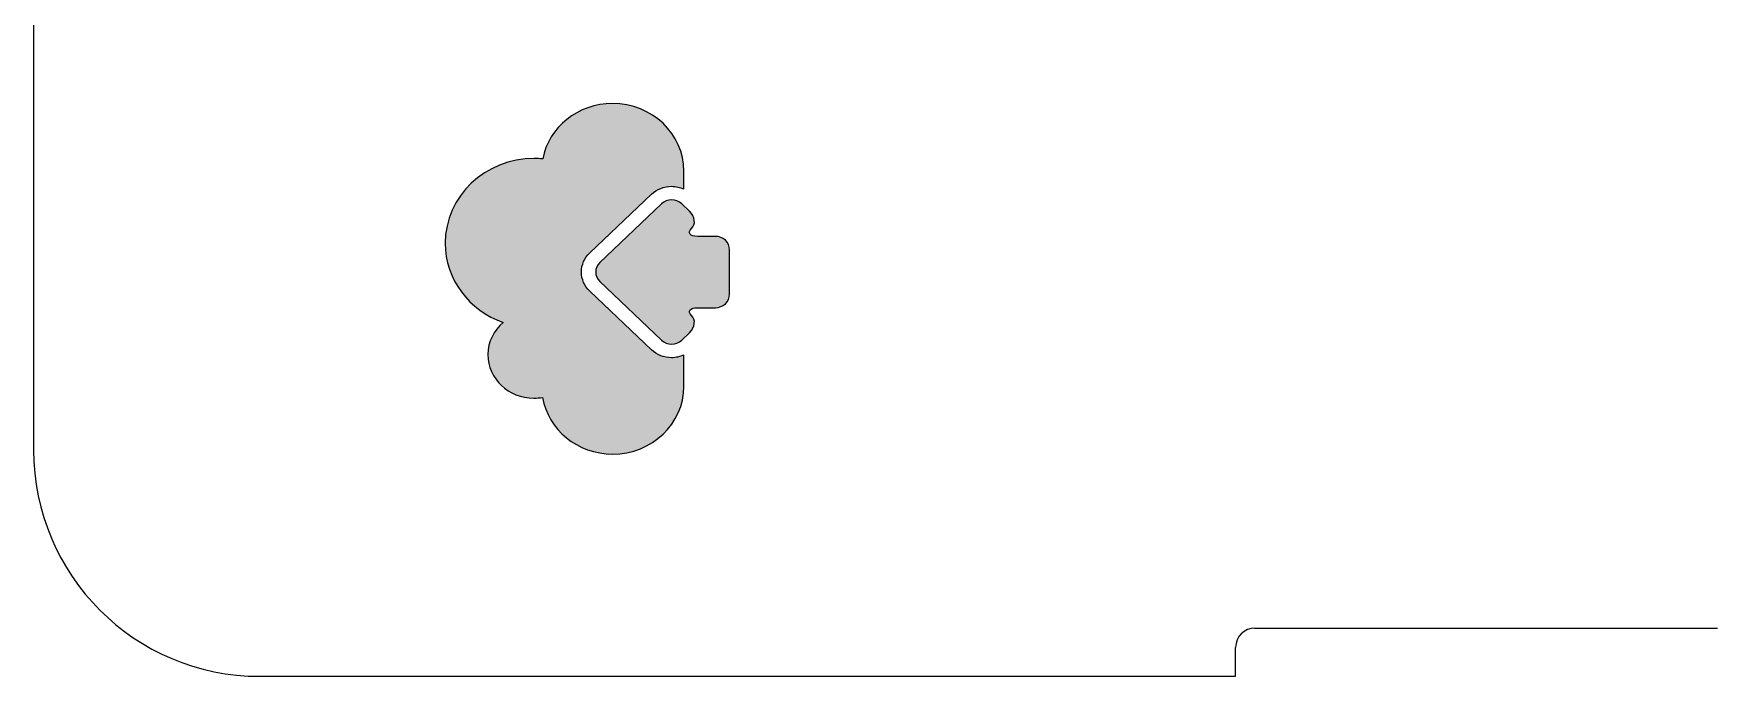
# Model space of a CAD drawing. Header units: millimetres. Extents: x 489.2 to 550.2, y -47.3 to 23.4.
# Drawn here: x 489.2 to 524.56, y -47.34 to -33.86 of the extents above; entities that cross this region are included whole.
import ezdxf

# ---------------------------------------------------------------- set-up
doc = ezdxf.new("R2010")
doc.units = ezdxf.units.MM
doc.header["$MEASUREMENT"] = 0
doc.layers.add('LASER CUT ACRILIC 3mm$CUT', color=1, linetype='Continuous', true_color=0xff0000)
doc.layers.add('LASER CUT ACRILIC 3mm$ENGRAVE IMAGE', color=178, linetype='Continuous', true_color=0x000000)

msp = doc.modelspace()

# ---------------------------------------------------------------- hatches: boundary and pattern name
at = {"layer": 'LASER CUT ACRILIC 3mm$ENGRAVE IMAGE'}
for points in [[(499.89, -36.484), (499.846, -36.481), (499.802, -36.478), (499.758, -36.477), (499.713, -36.476), (499.665, -36.477), (499.617, -36.479), (499.569, -36.482), (499.522, -36.486), (499.475, -36.491), (499.428, -36.497), (499.382, -36.504), (499.336, -36.513), (499.291, -36.522), (499.246, -36.532), (499.201, -36.544), (499.157, -36.556), (499.113, -36.57), (499.07, -36.584), (499.027, -36.6), (498.985, -36.616), (498.943, -36.633), (498.902, -36.652), (498.862, -36.671), (498.822, -36.691), (498.782, -36.712), (498.743, -36.734), (498.705, -36.756), (498.667, -36.78), (498.63, -36.804), (498.594, -36.83), (498.558, -36.856), (498.523, -36.882), (498.489, -36.91), (498.456, -36.938), (498.423, -36.967), (498.391, -36.997), (498.359, -37.028), (498.329, -37.059), (498.299, -37.091), (498.27, -37.123), (498.242, -37.156), (498.214, -37.19), (498.188, -37.225), (498.162, -37.26), (498.138, -37.296), (498.114, -37.332), (498.091, -37.369), (498.069, -37.407), (498.048, -37.445), (498.027, -37.483), (498.008, -37.522), (497.99, -37.562), (497.973, -37.602), (497.956, -37.643), (497.941, -37.684), (497.927, -37.725), (497.914, -37.767), (497.902, -37.81), (497.891, -37.853), (497.881, -37.896), (497.872, -37.939), (497.865, -37.983), (497.858, -38.028), (497.853, -38.072), (497.848, -38.117), (497.845, -38.163), (497.844, -38.208), (497.843, -38.254), (497.843, -38.29), (497.844, -38.325), (497.846, -38.361), (497.849, -38.396), (497.852, -38.431), (497.856, -38.465), (497.861, -38.5), (497.866, -38.534), (497.872, -38.568), (497.879, -38.602), (497.886, -38.636), (497.894, -38.669), (497.903, -38.702), (497.912, -38.735), (497.922, -38.768), (497.933, -38.8), (497.944, -38.832), (497.956, -38.864), (497.969, -38.896), (497.982, -38.927), (497.996, -38.958), (498.01, -38.989), (498.025, -39.019), (498.04, -39.049), (498.056, -39.079), (498.073, -39.108), (498.09, -39.137), (498.108, -39.166), (498.126, -39.194), (498.145, -39.222), (498.165, -39.25), (498.185, -39.277), (498.205, -39.304), (498.226, -39.331), (498.247, -39.357), (498.269, -39.382), (498.292, -39.408), (498.315, -39.433), (498.338, -39.457), (498.362, -39.481), (498.386, -39.505), (498.411, -39.528), (498.436, -39.551), (498.462, -39.573), (498.488, -39.595), (498.515, -39.617), (498.542, -39.638), (498.569, -39.658), (498.597, -39.678), (498.625, -39.698), (498.653, -39.717), (498.682, -39.736), (498.712, -39.754), (498.742, -39.771), (498.772, -39.788), (498.802, -39.805), (498.833, -39.821), (498.864, -39.836), (498.896, -39.851), (498.927, -39.866), (498.96, -39.88), (498.992, -39.893), (499.025, -39.905), (499.058, -39.918), (499.04, -39.933), (499.022, -39.95), (499.005, -39.966), (498.989, -39.983), (498.973, -40.001), (498.957, -40.019), (498.941, -40.037), (498.927, -40.056), (498.912, -40.075), (498.899, -40.094), (498.885, -40.113), (498.872, -40.133), (498.86, -40.154), (498.848, -40.174), (498.837, -40.195), (498.827, -40.217), (498.816, -40.238), (498.807, -40.26), (498.798, -40.282), (498.79, -40.305), (498.782, -40.327), (498.775, -40.35), (498.768, -40.373), (498.763, -40.397), (498.757, -40.421), (498.753, -40.444), (498.749, -40.469), (498.746, -40.493), (498.743, -40.518), (498.742, -40.542), (498.741, -40.567), (498.74, -40.593), (498.741, -40.616), (498.741, -40.64), (498.743, -40.663), (498.745, -40.686), (498.748, -40.709), (498.751, -40.732), (498.755, -40.754), (498.76, -40.777), (498.765, -40.799), (498.771, -40.821), (498.777, -40.843), (498.784, -40.865), (498.791, -40.886), (498.799, -40.907), (498.807, -40.928), (498.816, -40.949), (498.825, -40.969), (498.835, -40.989), (498.846, -41.009), (498.857, -41.029), (498.868, -41.048), (498.88, -41.067), (498.892, -41.086), (498.905, -41.104), (498.918, -41.122), (498.932, -41.14), (498.946, -41.157), (498.96, -41.174), (498.975, -41.191), (498.991, -41.208), (499.007, -41.224), (499.023, -41.239), (499.039, -41.255), (499.056, -41.27), (499.073, -41.284), (499.091, -41.298), (499.109, -41.312), (499.128, -41.326), (499.146, -41.339), (499.165, -41.351), (499.185, -41.363), (499.205, -41.375), (499.225, -41.386), (499.245, -41.397), (499.266, -41.407), (499.286, -41.417), (499.308, -41.426), (499.329, -41.435), (499.351, -41.444), (499.373, -41.452), (499.395, -41.459), (499.418, -41.466), (499.441, -41.473), (499.464, -41.478), (499.487, -41.484), (499.51, -41.489), (499.534, -41.493), (499.558, -41.497), (499.582, -41.5), (499.606, -41.502), (499.63, -41.505), (499.655, -41.506), (499.68, -41.507), (499.704, -41.507), (499.728, -41.507), (499.751, -41.506), (499.774, -41.505), (499.797, -41.503), (499.82, -41.5), (499.842, -41.498), (499.865, -41.494), (499.887, -41.491), (499.893, -41.522), (499.9, -41.553), (499.907, -41.584), (499.915, -41.615), (499.924, -41.646), (499.933, -41.676), (499.943, -41.706), (499.954, -41.735), (499.965, -41.765), (499.977, -41.794), (499.99, -41.822), (500.003, -41.851), (500.017, -41.879), (500.031, -41.907), (500.046, -41.934), (500.062, -41.961), (500.078, -41.988), (500.095, -42.014), (500.113, -42.04), (500.131, -42.065), (500.149, -42.091), (500.168, -42.115), (500.188, -42.14), (500.208, -42.163), (500.229, -42.187), (500.25, -42.21), (500.272, -42.233), (500.294, -42.255), (500.317, -42.276), (500.34, -42.298), (500.364, -42.318), (500.388, -42.339), (500.413, -42.358), (500.438, -42.378), (500.464, -42.396), (500.49, -42.414), (500.516, -42.432), (500.543, -42.449), (500.57, -42.466), (500.598, -42.482), (500.626, -42.498), (500.654, -42.512), (500.683, -42.527), (500.712, -42.541), (500.741, -42.554), (500.771, -42.566), (500.801, -42.578), (500.832, -42.59), (500.863, -42.6), (500.894, -42.61), (500.925, -42.62), (500.957, -42.629), (500.989, -42.637), (501.022, -42.644), (501.054, -42.651), (501.087, -42.657), (501.12, -42.663), (501.154, -42.668), (501.187, -42.672), (501.221, -42.675), (501.255, -42.677), (501.29, -42.679), (501.324, -42.68), (501.359, -42.681), (501.398, -42.68), (501.436, -42.679), (501.474, -42.677), (501.512, -42.673), (501.55, -42.669), (501.587, -42.664), (501.624, -42.659), (501.66, -42.652), (501.697, -42.644), (501.733, -42.636), (501.769, -42.627), (501.804, -42.617), (501.839, -42.606), (501.873, -42.595), (501.908, -42.582), (501.941, -42.569), (501.975, -42.555), (502.008, -42.541), (502.04, -42.525), (502.072, -42.509), (502.104, -42.492), (502.135, -42.475), (502.165, -42.457), (502.195, -42.438), (502.225, -42.418), (502.254, -42.398), (502.283, -42.378), (502.311, -42.356), (502.338, -42.334), (502.365, -42.311), (502.391, -42.288), (502.417, -42.264), (502.442, -42.24), (502.466, -42.215), (502.49, -42.189), (502.513, -42.163), (502.536, -42.137), (502.558, -42.11), (502.579, -42.082), (502.6, -42.054), (502.619, -42.025), (502.639, -41.996), (502.657, -41.967), (502.675, -41.937), (502.691, -41.906), (502.708, -41.875), (502.723, -41.844), (502.738, -41.812), (502.751, -41.78), (502.764, -41.748), (502.777, -41.715), (502.788, -41.682), (502.798, -41.648), (502.808, -41.614), (502.817, -41.58), (502.825, -41.545), (502.832, -41.511), (502.838, -41.475), (502.843, -41.44), (502.847, -41.404), (502.851, -41.368), (502.853, -41.332), (502.855, -41.296), (502.855, -41.259), (502.855, -40.602), (502.84, -40.608), (502.825, -40.614), (502.809, -40.62), (502.794, -40.625), (502.778, -40.63), (502.762, -40.635), (502.746, -40.639), (502.73, -40.643), (502.714, -40.647), (502.698, -40.65), (502.682, -40.652), (502.665, -40.654), (502.648, -40.656), (502.632, -40.657), (502.615, -40.658), (502.598, -40.658), (502.583, -40.658), (502.568, -40.658), (502.553, -40.657), (502.538, -40.655), (502.524, -40.654), (502.509, -40.652), (502.494, -40.65), (502.48, -40.647), (502.466, -40.644), (502.451, -40.641), (502.437, -40.638), (502.423, -40.634), (502.409, -40.63), (502.396, -40.625), (502.382, -40.62), (502.368, -40.615), (502.355, -40.61), (502.342, -40.604), (502.329, -40.598), (502.316, -40.591), (502.303, -40.585), (502.29, -40.578), (502.278, -40.57), (502.266, -40.563), (502.254, -40.555), (502.242, -40.547), (502.23, -40.538), (502.219, -40.53), (502.207, -40.521), (502.196, -40.511), (502.185, -40.502), (502.175, -40.492), (500.879, -39.261), (500.868, -39.251), (500.858, -39.241), (500.848, -39.23), (500.839, -39.219), (500.83, -39.208), (500.821, -39.197), (500.812, -39.186), (500.804, -39.175), (500.796, -39.163), (500.788, -39.151), (500.781, -39.139), (500.774, -39.127), (500.767, -39.115), (500.761, -39.102), (500.755, -39.09), (500.749, -39.077), (500.744, -39.064), (500.739, -39.051), (500.734, -39.038), (500.73, -39.025), (500.726, -39.011), (500.722, -38.998), (500.719, -38.984), (500.715, -38.971), (500.713, -38.957), (500.71, -38.943), (500.708, -38.929), (500.707, -38.915), (500.706, -38.901), (500.705, -38.887), (500.704, -38.873), (500.704, -38.859), (500.704, -38.844), (500.705, -38.83), (500.706, -38.816), (500.707, -38.802), (500.709, -38.788), (500.711, -38.774), (500.713, -38.76), (500.716, -38.746), (500.719, -38.733), (500.722, -38.719), (500.726, -38.705), (500.73, -38.692), (500.734, -38.679), (500.739, -38.666), (500.744, -38.653), (500.75, -38.64), (500.756, -38.627), (500.762, -38.614), (500.768, -38.602), (500.775, -38.59), (500.782, -38.578), (500.789, -38.566), (500.797, -38.554), (500.805, -38.542), (500.813, -38.531), (500.822, -38.519), (500.831, -38.508), (500.84, -38.497), (500.849, -38.487), (500.859, -38.476), (500.869, -38.466), (500.88, -38.456), (502.175, -37.226), (502.186, -37.216), (502.197, -37.206), (502.208, -37.197), (502.219, -37.188), (502.23, -37.179), (502.242, -37.171), (502.254, -37.163), (502.266, -37.155), (502.278, -37.147), (502.291, -37.14), (502.303, -37.133), (502.316, -37.126), (502.329, -37.12), (502.342, -37.114), (502.355, -37.108), (502.369, -37.103), (502.382, -37.098), (502.396, -37.093), (502.409, -37.088), (502.423, -37.084), (502.437, -37.08), (502.451, -37.077), (502.466, -37.074), (502.48, -37.071), (502.494, -37.068), (502.509, -37.066), (502.524, -37.064), (502.538, -37.063), (502.553, -37.062), (502.568, -37.061), (502.583, -37.06), (502.598, -37.06), (502.615, -37.06), (502.632, -37.061), (502.649, -37.062), (502.665, -37.064), (502.682, -37.066), (502.698, -37.068), (502.715, -37.071), (502.731, -37.075), (502.747, -37.079), (502.763, -37.083), (502.778, -37.087), (502.794, -37.092), (502.809, -37.098), (502.825, -37.104), (502.84, -37.11), (502.855, -37.116), (502.855, -36.743), (502.855, -36.706), (502.853, -36.67), (502.851, -36.633), (502.847, -36.597), (502.843, -36.562), (502.838, -36.526), (502.832, -36.491), (502.825, -36.456), (502.817, -36.422), (502.808, -36.388), (502.798, -36.354), (502.788, -36.32), (502.777, -36.287), (502.764, -36.254), (502.751, -36.222), (502.738, -36.19), (502.723, -36.158), (502.708, -36.127), (502.691, -36.096), (502.675, -36.065), (502.657, -36.035), (502.639, -36.006), (502.619, -35.977), (502.6, -35.948), (502.579, -35.92), (502.558, -35.892), (502.536, -35.865), (502.513, -35.839), (502.49, -35.813), (502.466, -35.787), (502.442, -35.762), (502.417, -35.738), (502.391, -35.714), (502.365, -35.691), (502.338, -35.668), (502.311, -35.646), (502.283, -35.625), (502.254, -35.604), (502.225, -35.584), (502.195, -35.564), (502.165, -35.545), (502.135, -35.527), (502.104, -35.51), (502.072, -35.493), (502.04, -35.477), (502.008, -35.462), (501.975, -35.447), (501.941, -35.433), (501.908, -35.42), (501.873, -35.408), (501.839, -35.396), (501.804, -35.386), (501.769, -35.376), (501.733, -35.366), (501.697, -35.358), (501.66, -35.351), (501.624, -35.344), (501.587, -35.338), (501.55, -35.333), (501.512, -35.329), (501.474, -35.326), (501.436, -35.324), (501.398, -35.322), (501.359, -35.322), (501.325, -35.322), (501.291, -35.323), (501.257, -35.325), (501.223, -35.327), (501.189, -35.33), (501.156, -35.334), (501.123, -35.339), (501.09, -35.344), (501.058, -35.35), (501.026, -35.357), (500.994, -35.364), (500.962, -35.372), (500.93, -35.38), (500.899, -35.39), (500.868, -35.399), (500.838, -35.41), (500.808, -35.421), (500.778, -35.432), (500.748, -35.445), (500.719, -35.458), (500.69, -35.471), (500.661, -35.485), (500.633, -35.5), (500.605, -35.515), (500.578, -35.53), (500.551, -35.546), (500.524, -35.563), (500.498, -35.58), (500.472, -35.598), (500.447, -35.617), (500.422, -35.635), (500.397, -35.655), (500.373, -35.674), (500.349, -35.695), (500.326, -35.715), (500.304, -35.736), (500.281, -35.758), (500.259, -35.78), (500.238, -35.803), (500.217, -35.826), (500.197, -35.849), (500.177, -35.873), (500.158, -35.897), (500.139, -35.921), (500.121, -35.946), (500.104, -35.972), (500.087, -35.997), (500.07, -36.024), (500.054, -36.05), (500.039, -36.077), (500.024, -36.104), (500.01, -36.131), (499.996, -36.159), (499.984, -36.187), (499.971, -36.216), (499.96, -36.244), (499.949, -36.273), (499.938, -36.303), (499.928, -36.332), (499.919, -36.362), (499.911, -36.392), (499.903, -36.423), (499.896, -36.453)], [(501.091, -38.658), (501.086, -38.663), (501.08, -38.668), (501.075, -38.673), (501.07, -38.679), (501.066, -38.685), (501.061, -38.69), (501.057, -38.696), (501.052, -38.702), (501.048, -38.708), (501.045, -38.714), (501.041, -38.72), (501.037, -38.726), (501.034, -38.732), (501.031, -38.739), (501.028, -38.745), (501.025, -38.751), (501.022, -38.758), (501.02, -38.764), (501.018, -38.771), (501.016, -38.778), (501.014, -38.784), (501.012, -38.791), (501.01, -38.798), (501.009, -38.804), (501.008, -38.811), (501.006, -38.818), (501.006, -38.825), (501.005, -38.832), (501.004, -38.838), (501.004, -38.845), (501.003, -38.852), (501.003, -38.859), (501.003, -38.866), (501.004, -38.872), (501.004, -38.879), (501.005, -38.886), (501.006, -38.893), (501.006, -38.9), (501.008, -38.906), (501.009, -38.913), (501.01, -38.92), (501.012, -38.926), (501.014, -38.933), (501.016, -38.94), (501.018, -38.946), (501.02, -38.953), (501.022, -38.959), (501.025, -38.966), (501.028, -38.972), (501.031, -38.978), (501.034, -38.985), (501.037, -38.991), (501.041, -38.997), (501.045, -39.003), (501.048, -39.009), (501.052, -39.015), (501.057, -39.021), (501.061, -39.027), (501.066, -39.033), (501.07, -39.038), (501.075, -39.044), (501.08, -39.049), (501.086, -39.055), (501.091, -39.06), (502.385, -40.291), (502.391, -40.296), (502.397, -40.301), (502.402, -40.306), (502.408, -40.31), (502.414, -40.315), (502.42, -40.319), (502.426, -40.323), (502.432, -40.327), (502.439, -40.331), (502.445, -40.335), (502.451, -40.338), (502.458, -40.342), (502.465, -40.345), (502.471, -40.348), (502.478, -40.351), (502.485, -40.353), (502.491, -40.356), (502.498, -40.358), (502.505, -40.36), (502.512, -40.362), (502.519, -40.364), (502.526, -40.366), (502.533, -40.367), (502.54, -40.369), (502.547, -40.37), (502.554, -40.371), (502.562, -40.372), (502.569, -40.373), (502.576, -40.373), (502.583, -40.374), (502.59, -40.374), (502.598, -40.374), (502.605, -40.374), (502.612, -40.374), (502.619, -40.373), (502.626, -40.373), (502.634, -40.372), (502.641, -40.371), (502.648, -40.37), (502.655, -40.369), (502.662, -40.367), (502.669, -40.366), (502.676, -40.364), (502.683, -40.362), (502.69, -40.36), (502.697, -40.358), (502.704, -40.355), (502.71, -40.353), (502.717, -40.35), (502.724, -40.347), (502.73, -40.344), (502.737, -40.341), (502.743, -40.338), (502.75, -40.334), (502.756, -40.331), (502.762, -40.327), (502.769, -40.323), (502.775, -40.318), (502.781, -40.314), (502.787, -40.31), (502.792, -40.305), (502.798, -40.3), (502.804, -40.295), (502.809, -40.29), (502.975, -40.132), (502.981, -40.127), (502.986, -40.122), (502.991, -40.116), (502.996, -40.111), (503.001, -40.105), (503.005, -40.1), (503.01, -40.094), (503.014, -40.088), (503.018, -40.083), (503.022, -40.077), (503.026, -40.071), (503.03, -40.065), (503.034, -40.059), (503.037, -40.053), (503.04, -40.047), (503.044, -40.041), (503.047, -40.035), (503.05, -40.029), (503.052, -40.023), (503.055, -40.017), (503.057, -40.011), (503.06, -40.004), (503.062, -39.998), (503.064, -39.992), (503.066, -39.986), (503.067, -39.98), (503.069, -39.973), (503.07, -39.967), (503.071, -39.961), (503.072, -39.955), (503.073, -39.948), (503.074, -39.942), (503.075, -39.936), (503.075, -39.93), (503.076, -39.924), (503.076, -39.918), (503.076, -39.912), (503.076, -39.906), (503.075, -39.9), (503.075, -39.894), (503.074, -39.888), (503.073, -39.882), (503.072, -39.876), (503.071, -39.87), (503.07, -39.865), (503.069, -39.859), (503.067, -39.853), (503.065, -39.848), (503.063, -39.842), (503.061, -39.837), (503.059, -39.832), (503.057, -39.826), (503.054, -39.821), (503.052, -39.816), (503.049, -39.811), (503.046, -39.806), (503.043, -39.801), (503.039, -39.796), (503.036, -39.792), (503.032, -39.787), (503.028, -39.783), (503.024, -39.778), (503.02, -39.774), (503.016, -39.77), (503.012, -39.766), (503.008, -39.761), (503.004, -39.757), (503, -39.753), (502.997, -39.749), (502.994, -39.745), (502.991, -39.741), (502.988, -39.737), (502.986, -39.733), (502.984, -39.731), (502.983, -39.729), (502.982, -39.727), (502.981, -39.725), (502.98, -39.724), (502.979, -39.722), (502.978, -39.72), (502.978, -39.718), (502.977, -39.716), (502.976, -39.714), (502.975, -39.712), (502.975, -39.71), (502.974, -39.709), (502.974, -39.707), (502.973, -39.705), (502.973, -39.703), (502.973, -39.701), (502.972, -39.7), (502.972, -39.698), (502.972, -39.696), (502.972, -39.694), (502.971, -39.693), (502.971, -39.691), (502.971, -39.689), (502.971, -39.687), (502.972, -39.686), (502.972, -39.684), (502.972, -39.682), (502.972, -39.681), (502.972, -39.679), (502.973, -39.678), (502.973, -39.676), (502.974, -39.674), (502.974, -39.673), (502.975, -39.671), (502.975, -39.67), (502.976, -39.668), (502.977, -39.667), (502.977, -39.665), (502.978, -39.664), (502.979, -39.662), (502.98, -39.661), (502.981, -39.659), (502.982, -39.658), (502.983, -39.657), (502.984, -39.655), (502.985, -39.654), (502.986, -39.652), (502.987, -39.651), (502.989, -39.65), (502.99, -39.648), (502.991, -39.647), (502.993, -39.646), (502.994, -39.645), (502.996, -39.643), (502.997, -39.642), (502.999, -39.641), (503, -39.64), (503.002, -39.639), (503.004, -39.638), (503.005, -39.636), (503.007, -39.635), (503.009, -39.634), (503.011, -39.633), (503.015, -39.631), (503.019, -39.629), (503.023, -39.627), (503.028, -39.625), (503.033, -39.624), (503.037, -39.622), (503.042, -39.62), (503.048, -39.619), (503.053, -39.617), (503.058, -39.616), (503.064, -39.615), (503.07, -39.614), (503.076, -39.613), (503.082, -39.612), (503.089, -39.611), (503.102, -39.609), (503.116, -39.608), (503.13, -39.608), (503.145, -39.608), (503.516, -39.608), (503.524, -39.608), (503.531, -39.607), (503.539, -39.607), (503.546, -39.606), (503.554, -39.605), (503.561, -39.604), (503.569, -39.603), (503.576, -39.602), (503.583, -39.6), (503.59, -39.599), (503.597, -39.597), (503.604, -39.595), (503.611, -39.593), (503.618, -39.59), (503.625, -39.588), (503.632, -39.585), (503.638, -39.582), (503.645, -39.579), (503.652, -39.576), (503.658, -39.573), (503.664, -39.57), (503.67, -39.566), (503.677, -39.563), (503.683, -39.559), (503.688, -39.555), (503.694, -39.551), (503.7, -39.547), (503.706, -39.542), (503.711, -39.538), (503.716, -39.533), (503.722, -39.529), (503.727, -39.524), (503.732, -39.519), (503.737, -39.514), (503.742, -39.509), (503.746, -39.504), (503.751, -39.498), (503.755, -39.493), (503.759, -39.487), (503.763, -39.482), (503.767, -39.476), (503.771, -39.47), (503.775, -39.464), (503.779, -39.458), (503.782, -39.452), (503.785, -39.446), (503.788, -39.44), (503.791, -39.434), (503.794, -39.427), (503.797, -39.421), (503.799, -39.414), (503.801, -39.407), (503.803, -39.401), (503.805, -39.394), (503.807, -39.387), (503.809, -39.38), (503.81, -39.373), (503.811, -39.366), (503.812, -39.359), (503.813, -39.352), (503.814, -39.345), (503.814, -39.338), (503.815, -39.33), (503.815, -39.323), (503.815, -38.395), (503.815, -38.387), (503.814, -38.38), (503.814, -38.373), (503.813, -38.366), (503.812, -38.358), (503.811, -38.351), (503.81, -38.344), (503.809, -38.337), (503.807, -38.33), (503.805, -38.324), (503.803, -38.317), (503.801, -38.31), (503.799, -38.303), (503.797, -38.297), (503.794, -38.29), (503.791, -38.284), (503.788, -38.278), (503.785, -38.271), (503.782, -38.265), (503.779, -38.259), (503.775, -38.253), (503.771, -38.247), (503.767, -38.241), (503.763, -38.236), (503.759, -38.23), (503.755, -38.224), (503.751, -38.219), (503.746, -38.214), (503.742, -38.208), (503.737, -38.203), (503.732, -38.198), (503.727, -38.193), (503.722, -38.189), (503.716, -38.184), (503.711, -38.18), (503.706, -38.175), (503.7, -38.171), (503.694, -38.167), (503.688, -38.163), (503.683, -38.159), (503.677, -38.155), (503.67, -38.151), (503.664, -38.148), (503.658, -38.145), (503.652, -38.141), (503.645, -38.138), (503.638, -38.135), (503.632, -38.133), (503.625, -38.13), (503.618, -38.128), (503.611, -38.125), (503.604, -38.123), (503.597, -38.121), (503.59, -38.119), (503.583, -38.118), (503.576, -38.116), (503.569, -38.115), (503.561, -38.114), (503.554, -38.113), (503.546, -38.112), (503.539, -38.111), (503.531, -38.111), (503.524, -38.11), (503.516, -38.11), (503.145, -38.11), (503.13, -38.11), (503.116, -38.11), (503.102, -38.108), (503.089, -38.107), (503.082, -38.106), (503.076, -38.105), (503.07, -38.104), (503.064, -38.103), (503.058, -38.102), (503.053, -38.1), (503.048, -38.099), (503.042, -38.098), (503.037, -38.096), (503.033, -38.094), (503.028, -38.093), (503.023, -38.091), (503.019, -38.089), (503.015, -38.087), (503.011, -38.085), (503.009, -38.084), (503.007, -38.083), (503.005, -38.081), (503.004, -38.08), (503.002, -38.079), (503, -38.078), (502.999, -38.077), (502.997, -38.076), (502.996, -38.074), (502.994, -38.073), (502.993, -38.072), (502.991, -38.071), (502.99, -38.069), (502.989, -38.068), (502.987, -38.067), (502.986, -38.065), (502.985, -38.064), (502.984, -38.063), (502.983, -38.061), (502.982, -38.06), (502.981, -38.059), (502.98, -38.057), (502.979, -38.056), (502.978, -38.054), (502.977, -38.053), (502.977, -38.051), (502.976, -38.05), (502.975, -38.048), (502.975, -38.047), (502.974, -38.045), (502.974, -38.044), (502.973, -38.042), (502.973, -38.04), (502.972, -38.039), (502.972, -38.037), (502.972, -38.036), (502.972, -38.034), (502.972, -38.032), (502.971, -38.031), (502.971, -38.029), (502.971, -38.027), (502.971, -38.025), (502.972, -38.024), (502.972, -38.022), (502.972, -38.02), (502.972, -38.019), (502.973, -38.017), (502.973, -38.015), (502.973, -38.013), (502.974, -38.011), (502.974, -38.01), (502.975, -38.008), (502.975, -38.006), (502.976, -38.004), (502.977, -38.002), (502.978, -38), (502.978, -37.998), (502.979, -37.997), (502.98, -37.995), (502.981, -37.993), (502.982, -37.991), (502.983, -37.989), (502.984, -37.987), (502.986, -37.985), (502.988, -37.981), (502.991, -37.977), (502.994, -37.973), (502.997, -37.969), (503, -37.965), (503.004, -37.961), (503.008, -37.957), (503.012, -37.953), (503.016, -37.949), (503.02, -37.944), (503.024, -37.94), (503.028, -37.936), (503.032, -37.931), (503.036, -37.926), (503.039, -37.922), (503.043, -37.917), (503.046, -37.912), (503.049, -37.907), (503.052, -37.902), (503.054, -37.897), (503.057, -37.891), (503.059, -37.886), (503.061, -37.881), (503.063, -37.875), (503.065, -37.87), (503.067, -37.864), (503.069, -37.859), (503.07, -37.853), (503.071, -37.847), (503.072, -37.841), (503.073, -37.835), (503.074, -37.83), (503.075, -37.824), (503.075, -37.818), (503.076, -37.812), (503.076, -37.806), (503.076, -37.8), (503.076, -37.793), (503.075, -37.787), (503.075, -37.781), (503.074, -37.775), (503.073, -37.769), (503.072, -37.763), (503.071, -37.756), (503.07, -37.75), (503.069, -37.744), (503.067, -37.738), (503.066, -37.732), (503.064, -37.725), (503.062, -37.719), (503.06, -37.713), (503.057, -37.707), (503.055, -37.701), (503.052, -37.694), (503.05, -37.688), (503.047, -37.682), (503.044, -37.676), (503.04, -37.67), (503.037, -37.664), (503.034, -37.658), (503.03, -37.652), (503.026, -37.646), (503.022, -37.641), (503.018, -37.635), (503.014, -37.629), (503.01, -37.623), (503.005, -37.618), (503.001, -37.612), (502.996, -37.607), (502.991, -37.601), (502.986, -37.596), (502.981, -37.591), (502.975, -37.585), (502.809, -37.427), (502.804, -37.422), (502.798, -37.417), (502.792, -37.412), (502.787, -37.408), (502.781, -37.403), (502.775, -37.399), (502.769, -37.395), (502.762, -37.391), (502.756, -37.387), (502.75, -37.383), (502.743, -37.38), (502.737, -37.376), (502.73, -37.373), (502.724, -37.37), (502.717, -37.367), (502.71, -37.365), (502.704, -37.362), (502.697, -37.36), (502.69, -37.357), (502.683, -37.355), (502.676, -37.354), (502.669, -37.352), (502.662, -37.35), (502.655, -37.349), (502.648, -37.348), (502.641, -37.347), (502.634, -37.346), (502.626, -37.345), (502.619, -37.344), (502.612, -37.344), (502.605, -37.344), (502.598, -37.344), (502.59, -37.344), (502.583, -37.344), (502.576, -37.344), (502.569, -37.345), (502.562, -37.346), (502.554, -37.346), (502.547, -37.347), (502.54, -37.349), (502.533, -37.35), (502.526, -37.352), (502.519, -37.353), (502.512, -37.355), (502.505, -37.357), (502.498, -37.359), (502.491, -37.362), (502.485, -37.364), (502.478, -37.367), (502.471, -37.37), (502.465, -37.373), (502.458, -37.376), (502.451, -37.379), (502.445, -37.383), (502.439, -37.386), (502.432, -37.39), (502.426, -37.394), (502.42, -37.398), (502.414, -37.402), (502.408, -37.407), (502.402, -37.411), (502.397, -37.416), (502.391, -37.421), (502.385, -37.426)]]:
    msp.add_hatch(color=256, dxfattribs=at).paths.add_polyline_path(points, flags=0)

# ---------------------------------------------------------------- linework, layer by layer
at = {"layer": 'LASER CUT ACRILIC 3mm$CUT'}
for p, q in [((489.201, 18.64), (489.201, -42.598)), ((514.846, -46.333), (524.557, -46.333)), ((514.442, -47.345), (514.442, -46.738)), ((493.948, -47.345), (514.442, -47.345))]:
    msp.add_line(p, q, dxfattribs=at)
for centre, radius, start, end in [((493.948, -42.598), 4.747, 180, 270), ((514.846, -46.738), 0.405, 90, 180)]:
    msp.add_arc(centre, radius, start, end, dxfattribs=at)
at = {"layer": 'LASER CUT ACRILIC 3mm$ENGRAVE IMAGE'}
for p, q in [((502.855, -37.116), (502.855, -36.743)), ((500.88, -38.456), (502.175, -37.226)), ((502.385, -37.426), (501.091, -38.658)), ((502.975, -37.585), (502.809, -37.427)), ((503.516, -38.11), (503.145, -38.11)), ((503.815, -39.323), (503.815, -38.395)), ((501.091, -39.06), (502.385, -40.291)), ((502.175, -40.492), (500.879, -39.261)), ((503.145, -39.608), (503.516, -39.608)), ((502.809, -40.29), (502.975, -40.132)), ((502.855, -41.259), (502.855, -40.602))]:
    msp.add_line(p, q, dxfattribs=at)
for points in [[(501.359, -35.322), (500.625, -35.32), (500.018, -35.824), (499.89, -36.484)], [(502.855, -36.743), (502.855, -35.958), (502.185, -35.322), (501.359, -35.322)], [(499.713, -36.476), (498.68, -36.476), (497.843, -37.272), (497.843, -38.254)], [(499.89, -36.484), (499.832, -36.479), (499.773, -36.476), (499.713, -36.476)], [(502.175, -37.226), (502.287, -37.119), (502.438, -37.06), (502.598, -37.06)], [(502.598, -37.06), (502.689, -37.06), (502.775, -37.081), (502.855, -37.116)], [(502.809, -37.427), (502.693, -37.316), (502.502, -37.316), (502.385, -37.426)], [(503.016, -37.949), (503.11, -37.859), (503.091, -37.696), (502.975, -37.585)], [(503.145, -38.11), (502.98, -38.11), (502.923, -38.037), (503.016, -37.949)], [(503.815, -38.395), (503.815, -38.237), (503.68, -38.11), (503.516, -38.11)], [(497.843, -38.254), (497.843, -39.017), (498.349, -39.665), (499.058, -39.918)], [(500.704, -38.859), (500.704, -38.706), (500.768, -38.562), (500.88, -38.456)], [(500.879, -39.261), (500.767, -39.154), (500.704, -39.011), (500.704, -38.859)], [(501.091, -38.658), (501.032, -38.712), (501.003, -38.786), (501.003, -38.859)], [(501.003, -38.859), (501.003, -38.931), (501.032, -39.004), (501.091, -39.06)], [(503.516, -39.608), (503.68, -39.608), (503.815, -39.479), (503.815, -39.323)], [(499.058, -39.918), (498.864, -40.084), (498.74, -40.323), (498.74, -40.593)], [(503.016, -39.77), (502.923, -39.68), (502.98, -39.608), (503.145, -39.608)], [(502.975, -40.132), (503.091, -40.021), (503.11, -39.857), (503.016, -39.77)], [(502.385, -40.291), (502.502, -40.402), (502.693, -40.402), (502.809, -40.29)], [(498.74, -40.593), (498.74, -41.098), (499.172, -41.507), (499.704, -41.507)], [(502.598, -40.658), (502.438, -40.658), (502.287, -40.599), (502.175, -40.492)], [(502.855, -40.602), (502.775, -40.637), (502.689, -40.658), (502.598, -40.658)], [(501.359, -42.681), (502.185, -42.681), (502.855, -42.044), (502.855, -41.259)], [(499.704, -41.507), (499.767, -41.507), (499.828, -41.501), (499.887, -41.491)], [(499.887, -41.491), (500.004, -42.165), (500.616, -42.681), (501.359, -42.681)]]:
    msp.add_open_spline(points, degree=3, dxfattribs=at)

doc.saveas('drawing.dxf')
